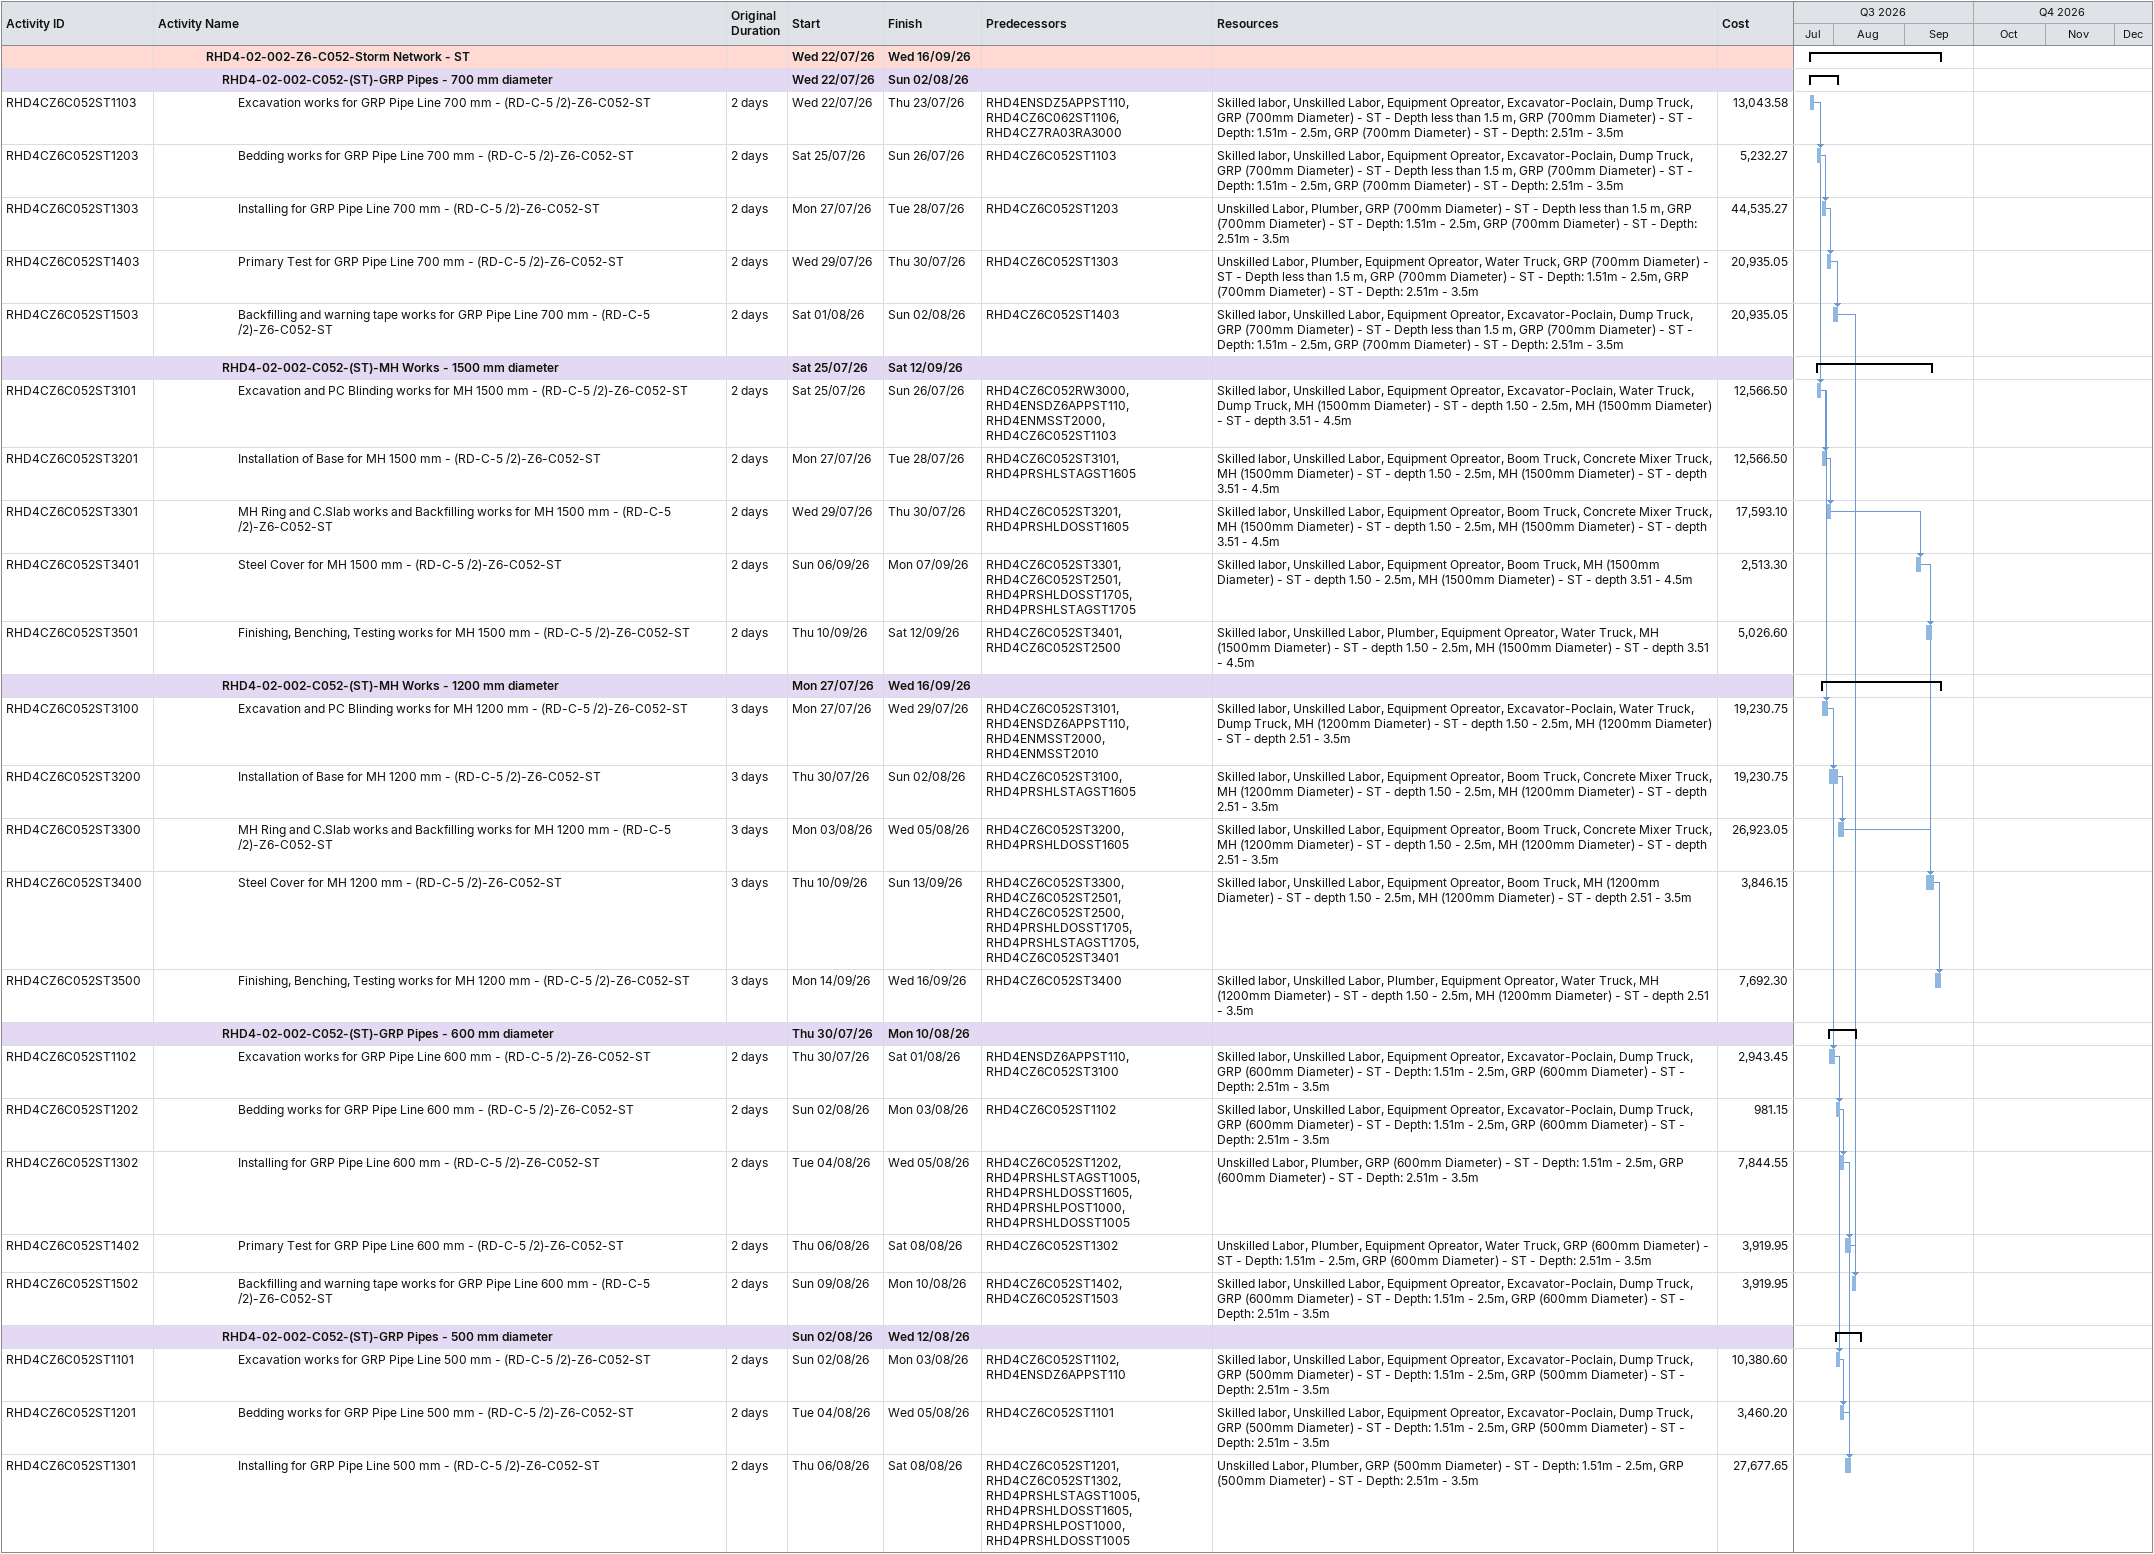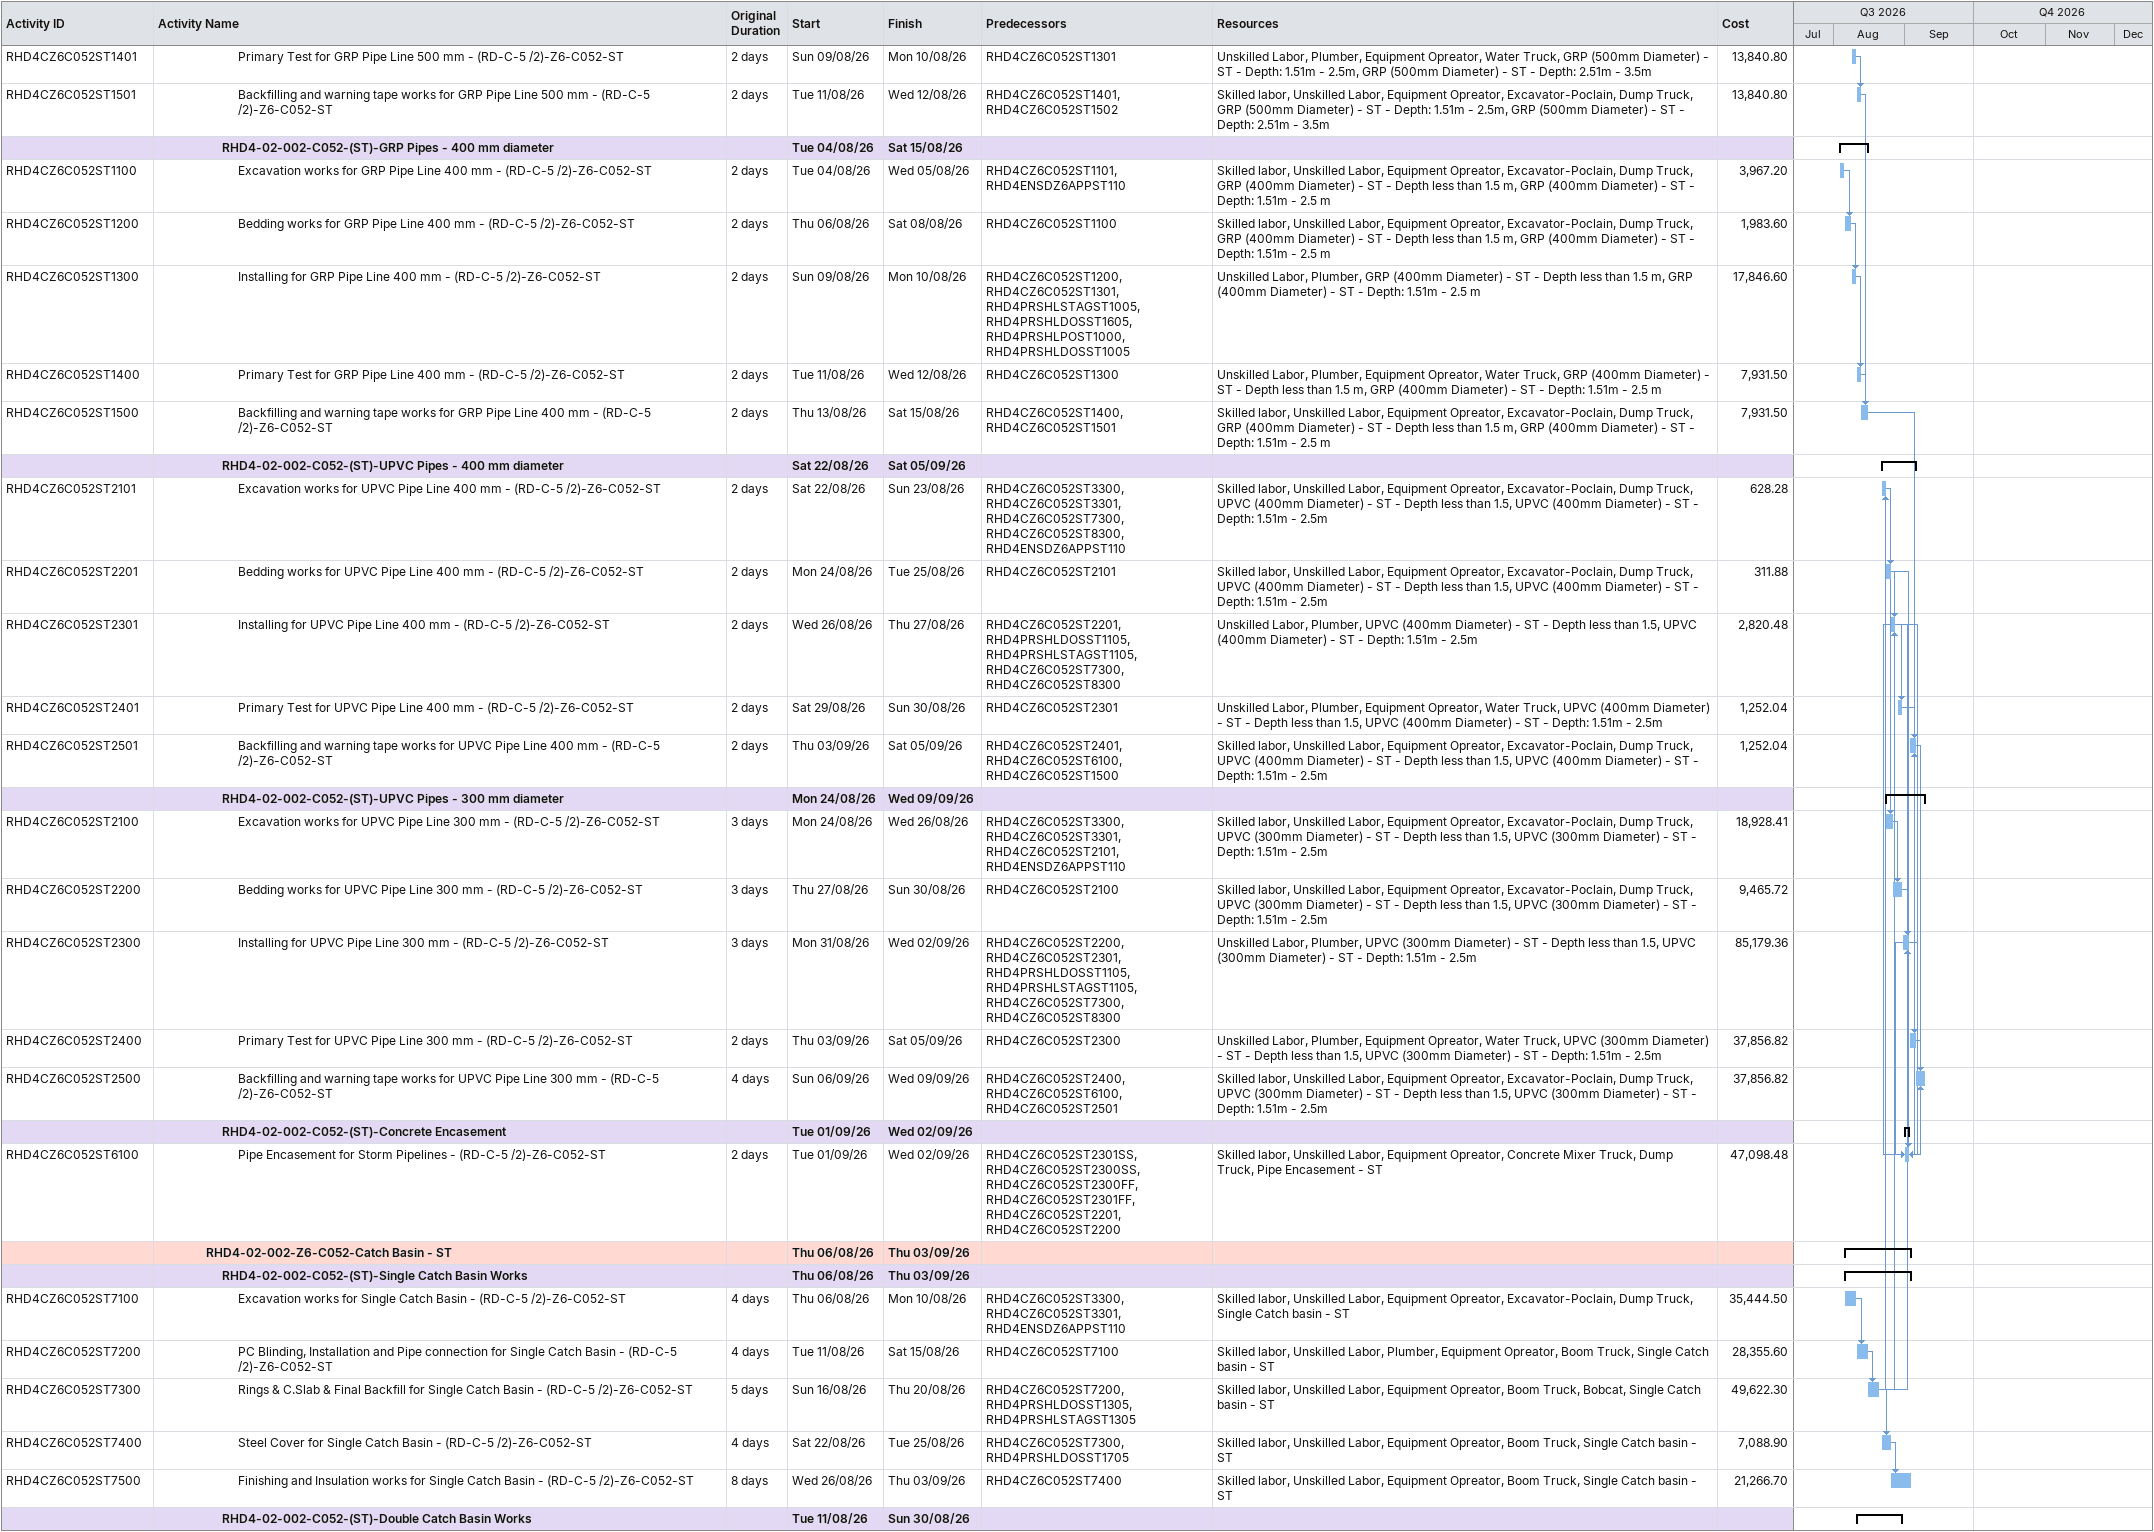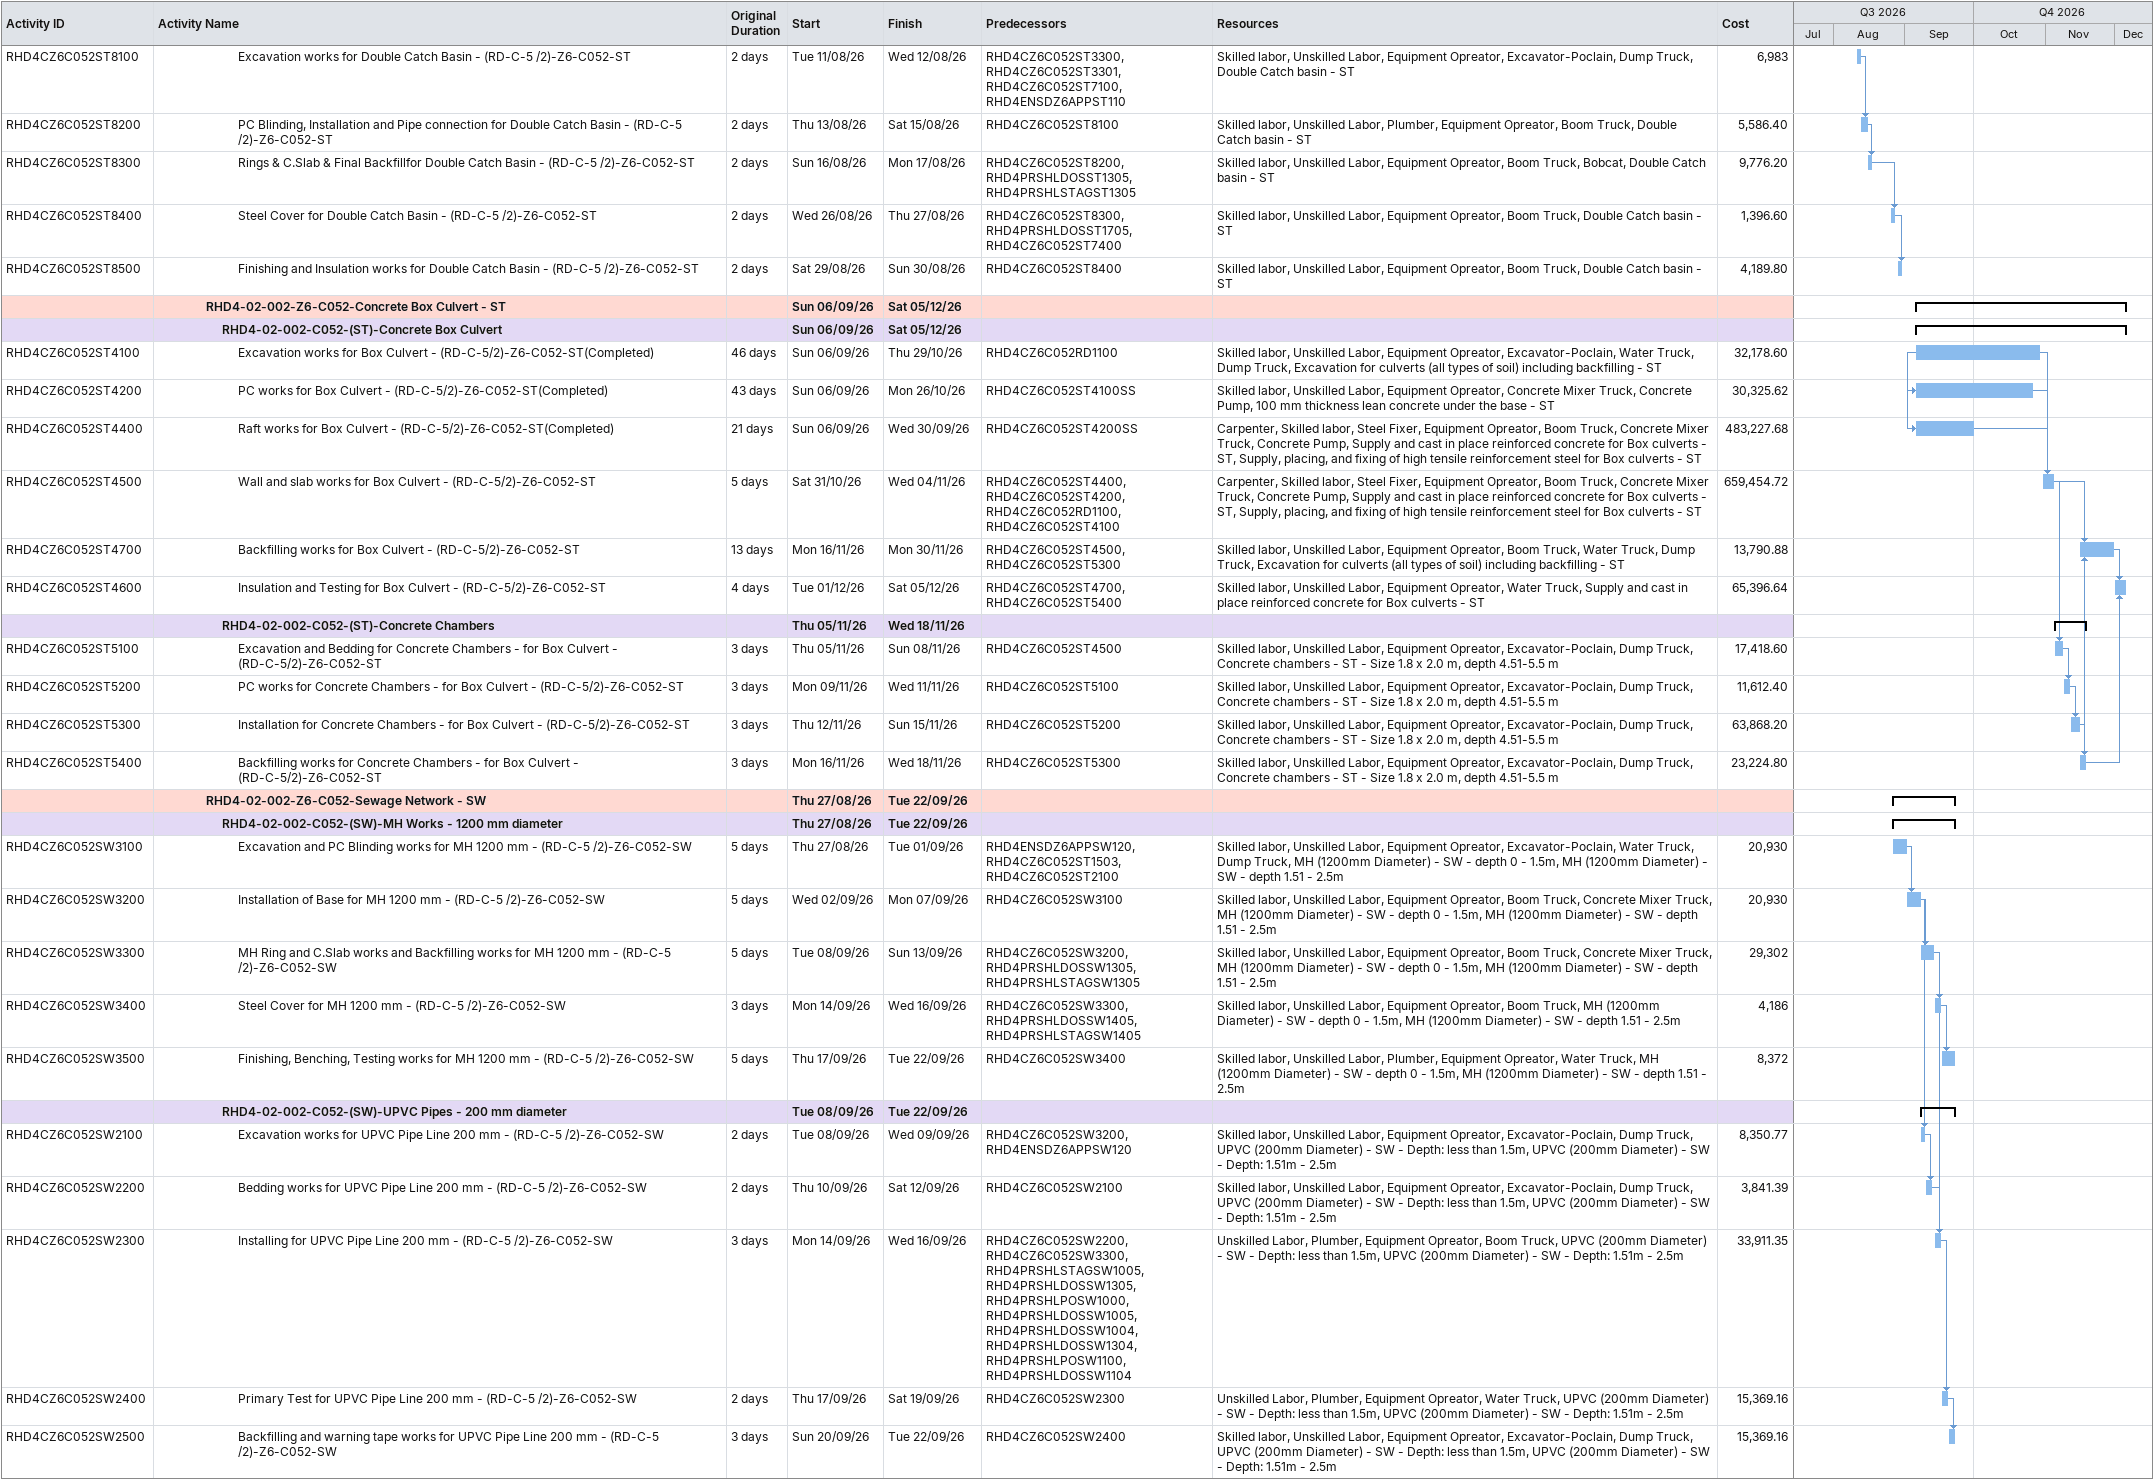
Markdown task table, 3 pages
| ID | Level | Task | Original duration | Start | Finish | Predecessors | Resources | Cost |
|---|---|---|---|---|---|---|---|---|
|  | 4 | **RHD4-02-002-Z6-C052-Storm Network - ST** |  | 2026-07-22 | 2026-09-16 |  |  |  |
|  | 5 | **RHD4-02-002-C052-(ST)-GRP Pipes - 700 mm diameter** |  | 2026-07-22 | 2026-08-02 |  |  |  |
| RHD4CZ6C052ST1103 | 6 | Excavation works for GRP Pipe Line 700 mm - (RD-C-5 /2)-Z6-C052-ST | 2d | 2026-07-22 | 2026-07-23 | RHD4ENSDZ5APPST110, RHD4CZ6C062ST1106, RHD4CZ7RA03RA3000 | Skilled labor, Unskilled Labor, Equipment Opreator, Excavator-Poclain, Dump Truck, GRP (700mm Diameter) - ST - Depth less than 1.5 m, GRP (700mm Diameter) - ST - Depth: 1.51m - 2.5m, GRP (700mm Diameter) - ST - Depth: 2.51m - 3.5m | 13043.58 |
| RHD4CZ6C052ST1203 | 6 | Bedding works for GRP Pipe Line 700 mm - (RD-C-5 /2)-Z6-C052-ST | 2d | 2026-07-25 | 2026-07-26 | RHD4CZ6C052ST1103 | Skilled labor, Unskilled Labor, Equipment Opreator, Excavator-Poclain, Dump Truck, GRP (700mm Diameter) - ST - Depth less than 1.5 m, GRP (700mm Diameter) - ST - Depth: 1.51m - 2.5m, GRP (700mm Diameter) - ST - Depth: 2.51m - 3.5m | 5232.27 |
| RHD4CZ6C052ST1303 | 6 | Installing for GRP Pipe Line 700 mm - (RD-C-5 /2)-Z6-C052-ST | 2d | 2026-07-27 | 2026-07-28 | RHD4CZ6C052ST1203 | Unskilled Labor, Plumber, GRP (700mm Diameter) - ST - Depth less than 1.5 m, GRP (700mm Diameter) - ST - Depth: 1.51m - 2.5m, GRP (700mm Diameter) - ST - Depth: 2.51m - 3.5m | 44535.27 |
| RHD4CZ6C052ST1403 | 6 | Primary Test for GRP Pipe Line 700 mm - (RD-C-5 /2)-Z6-C052-ST | 2d | 2026-07-29 | 2026-07-30 | RHD4CZ6C052ST1303 | Unskilled Labor, Plumber, Equipment Opreator, Water Truck, GRP (700mm Diameter) - ST - Depth less than 1.5 m, GRP (700mm Diameter) - ST - Depth: 1.51m - 2.5m, GRP (700mm Diameter) - ST - Depth: 2.51m - 3.5m | 20935.05 |
| RHD4CZ6C052ST1503 | 6 | Backfilling and warning tape works for GRP Pipe Line 700 mm - (RD-C-5 /2)-Z6-C052-ST | 2d | 2026-08-01 | 2026-08-02 | RHD4CZ6C052ST1403 | Skilled labor, Unskilled Labor, Equipment Opreator, Excavator-Poclain, Dump Truck, GRP (700mm Diameter) - ST - Depth less than 1.5 m, GRP (700mm Diameter) - ST - Depth: 1.51m - 2.5m, GRP (700mm Diameter) - ST - Depth: 2.51m - 3.5m | 20935.05 |
|  | 5 | **RHD4-02-002-C052-(ST)-MH Works - 1500 mm diameter** |  | 2026-07-25 | 2026-09-12 |  |  |  |
| RHD4CZ6C052ST3101 | 6 | Excavation and PC Blinding works for MH 1500 mm - (RD-C-5 /2)-Z6-C052-ST | 2d | 2026-07-25 | 2026-07-26 | RHD4CZ6C052RW3000, RHD4ENSDZ6APPST110, RHD4ENMSST2000, RHD4CZ6C052ST1103 | Skilled labor, Unskilled Labor, Equipment Opreator, Excavator-Poclain, Water Truck, Dump Truck, MH (1500mm Diameter) - ST - depth 1.50 - 2.5m, MH (1500mm Diameter) - ST - depth 3.51 - 4.5m | 12566.50 |
| RHD4CZ6C052ST3201 | 6 | Installation of Base for MH 1500 mm - (RD-C-5 /2)-Z6-C052-ST | 2d | 2026-07-27 | 2026-07-28 | RHD4CZ6C052ST3101, RHD4PRSHLSTAGST1605 | Skilled labor, Unskilled Labor, Equipment Opreator, Boom Truck, Concrete Mixer Truck, MH (1500mm Diameter) - ST - depth 1.50 - 2.5m, MH (1500mm Diameter) - ST - depth 3.51 - 4.5m | 12566.50 |
| RHD4CZ6C052ST3301 | 6 | MH Ring and C.Slab works and Backfilling works for MH 1500 mm - (RD-C-5 /2)-Z6-C052-ST | 2d | 2026-07-29 | 2026-07-30 | RHD4CZ6C052ST3201, RHD4PRSHLDOSST1605 | Skilled labor, Unskilled Labor, Equipment Opreator, Boom Truck, Concrete Mixer Truck, MH (1500mm Diameter) - ST - depth 1.50 - 2.5m, MH (1500mm Diameter) - ST - depth 3.51 - 4.5m | 17593.10 |
| RHD4CZ6C052ST3401 | 6 | Steel Cover for MH 1500 mm - (RD-C-5 /2)-Z6-C052-ST | 2d | 2026-09-06 | 2026-09-07 | RHD4CZ6C052ST3301, RHD4CZ6C052ST2501, RHD4PRSHLDOSST1705, RHD4PRSHLSTAGST1705 | Skilled labor, Unskilled Labor, Equipment Opreator, Boom Truck, MH (1500mm Diameter) - ST - depth 1.50 - 2.5m, MH (1500mm Diameter) - ST - depth 3.51 - 4.5m | 2513.30 |
| RHD4CZ6C052ST3501 | 6 | Finishing, Benching, Testing works for MH 1500 mm - (RD-C-5 /2)-Z6-C052-ST | 2d | 2026-09-10 | 2026-09-12 | RHD4CZ6C052ST3401, RHD4CZ6C052ST2500 | Skilled labor, Unskilled Labor, Plumber, Equipment Opreator, Water Truck, MH (1500mm Diameter) - ST - depth 1.50 - 2.5m, MH (1500mm Diameter) - ST - depth 3.51 - 4.5m | 5026.60 |
|  | 5 | **RHD4-02-002-C052-(ST)-MH Works - 1200 mm diameter** |  | 2026-07-27 | 2026-09-16 |  |  |  |
| RHD4CZ6C052ST3100 | 6 | Excavation and PC Blinding works for MH 1200 mm - (RD-C-5 /2)-Z6-C052-ST | 3d | 2026-07-27 | 2026-07-29 | RHD4CZ6C052ST3101, RHD4ENSDZ6APPST110, RHD4ENMSST2000, RHD4ENMSST2010 | Skilled labor, Unskilled Labor, Equipment Opreator, Excavator-Poclain, Water Truck, Dump Truck, MH (1200mm Diameter) - ST - depth 1.50 - 2.5m, MH (1200mm Diameter) - ST - depth 2.51 - 3.5m | 19230.75 |
| RHD4CZ6C052ST3200 | 6 | Installation of Base for MH 1200 mm - (RD-C-5 /2)-Z6-C052-ST | 3d | 2026-07-30 | 2026-08-02 | RHD4CZ6C052ST3100, RHD4PRSHLSTAGST1605 | Skilled labor, Unskilled Labor, Equipment Opreator, Boom Truck, Concrete Mixer Truck, MH (1200mm Diameter) - ST - depth 1.50 - 2.5m, MH (1200mm Diameter) - ST - depth 2.51 - 3.5m | 19230.75 |
| RHD4CZ6C052ST3300 | 6 | MH Ring and C.Slab works and Backfilling works for MH 1200 mm - (RD-C-5 /2)-Z6-C052-ST | 3d | 2026-08-03 | 2026-08-05 | RHD4CZ6C052ST3200, RHD4PRSHLDOSST1605 | Skilled labor, Unskilled Labor, Equipment Opreator, Boom Truck, Concrete Mixer Truck, MH (1200mm Diameter) - ST - depth 1.50 - 2.5m, MH (1200mm Diameter) - ST - depth 2.51 - 3.5m | 26923.05 |
| RHD4CZ6C052ST3400 | 6 | Steel Cover for MH 1200 mm - (RD-C-5 /2)-Z6-C052-ST | 3d | 2026-09-10 | 2026-09-13 | RHD4CZ6C052ST3300, RHD4CZ6C052ST2501, RHD4CZ6C052ST2500, RHD4PRSHLDOSST1705, RHD4PRSHLSTAGST1705, RHD4CZ6C052ST3401 | Skilled labor, Unskilled Labor, Equipment Opreator, Boom Truck, MH (1200mm Diameter) - ST - depth 1.50 - 2.5m, MH (1200mm Diameter) - ST - depth 2.51 - 3.5m | 3846.15 |
| RHD4CZ6C052ST3500 | 6 | Finishing, Benching, Testing works for MH 1200 mm - (RD-C-5 /2)-Z6-C052-ST | 3d | 2026-09-14 | 2026-09-16 | RHD4CZ6C052ST3400 | Skilled labor, Unskilled Labor, Plumber, Equipment Opreator, Water Truck, MH (1200mm Diameter) - ST - depth 1.50 - 2.5m, MH (1200mm Diameter) - ST - depth 2.51 - 3.5m | 7692.30 |
|  | 5 | **RHD4-02-002-C052-(ST)-GRP Pipes - 600 mm diameter** |  | 2026-07-30 | 2026-08-10 |  |  |  |
| RHD4CZ6C052ST1102 | 6 | Excavation works for GRP Pipe Line 600 mm - (RD-C-5 /2)-Z6-C052-ST | 2d | 2026-07-30 | 2026-08-01 | RHD4ENSDZ6APPST110, RHD4CZ6C052ST3100 | Skilled labor, Unskilled Labor, Equipment Opreator, Excavator-Poclain, Dump Truck, GRP (600mm Diameter) - ST - Depth: 1.51m - 2.5m, GRP (600mm Diameter) - ST - Depth: 2.51m - 3.5m | 2943.45 |
| RHD4CZ6C052ST1202 | 6 | Bedding works for GRP Pipe Line 600 mm - (RD-C-5 /2)-Z6-C052-ST | 2d | 2026-08-02 | 2026-08-03 | RHD4CZ6C052ST1102 | Skilled labor, Unskilled Labor, Equipment Opreator, Excavator-Poclain, Dump Truck, GRP (600mm Diameter) - ST - Depth: 1.51m - 2.5m, GRP (600mm Diameter) - ST - Depth: 2.51m - 3.5m | 981.15 |
| RHD4CZ6C052ST1302 | 6 | Installing for GRP Pipe Line 600 mm - (RD-C-5 /2)-Z6-C052-ST | 2d | 2026-08-04 | 2026-08-05 | RHD4CZ6C052ST1202, RHD4PRSHLSTAGST1005, RHD4PRSHLDOSST1605, RHD4PRSHLPOST1000, RHD4PRSHLDOSST1005 | Unskilled Labor, Plumber, GRP (600mm Diameter) - ST - Depth: 1.51m - 2.5m, GRP (600mm Diameter) - ST - Depth: 2.51m - 3.5m | 7844.55 |
| RHD4CZ6C052ST1402 | 6 | Primary Test for GRP Pipe Line 600 mm - (RD-C-5 /2)-Z6-C052-ST | 2d | 2026-08-06 | 2026-08-08 | RHD4CZ6C052ST1302 | Unskilled Labor, Plumber, Equipment Opreator, Water Truck, GRP (600mm Diameter) - ST - Depth: 1.51m - 2.5m, GRP (600mm Diameter) - ST - Depth: 2.51m - 3.5m | 3919.95 |
| RHD4CZ6C052ST1502 | 6 | Backfilling and warning tape works for GRP Pipe Line 600 mm - (RD-C-5 /2)-Z6-C052-ST | 2d | 2026-08-09 | 2026-08-10 | RHD4CZ6C052ST1402, RHD4CZ6C052ST1503 | Skilled labor, Unskilled Labor, Equipment Opreator, Excavator-Poclain, Dump Truck, GRP (600mm Diameter) - ST - Depth: 1.51m - 2.5m, GRP (600mm Diameter) - ST - Depth: 2.51m - 3.5m | 3919.95 |
|  | 5 | **RHD4-02-002-C052-(ST)-GRP Pipes - 500 mm diameter** |  | 2026-08-02 | 2026-08-12 |  |  |  |
| RHD4CZ6C052ST1101 | 6 | Excavation works for GRP Pipe Line 500 mm - (RD-C-5 /2)-Z6-C052-ST | 2d | 2026-08-02 | 2026-08-03 | RHD4CZ6C052ST1102, RHD4ENSDZ6APPST110 | Skilled labor, Unskilled Labor, Equipment Opreator, Excavator-Poclain, Dump Truck, GRP (500mm Diameter) - ST - Depth: 1.51m - 2.5m, GRP (500mm Diameter) - ST - Depth: 2.51m - 3.5m | 10380.60 |
| RHD4CZ6C052ST1201 | 6 | Bedding works for GRP Pipe Line 500 mm - (RD-C-5 /2)-Z6-C052-ST | 2d | 2026-08-04 | 2026-08-05 | RHD4CZ6C052ST1101 | Skilled labor, Unskilled Labor, Equipment Opreator, Excavator-Poclain, Dump Truck, GRP (500mm Diameter) - ST - Depth: 1.51m - 2.5m, GRP (500mm Diameter) - ST - Depth: 2.51m - 3.5m | 3460.20 |
| RHD4CZ6C052ST1301 | 6 | Installing for GRP Pipe Line 500 mm - (RD-C-5 /2)-Z6-C052-ST | 2d | 2026-08-06 | 2026-08-08 | RHD4CZ6C052ST1201, RHD4CZ6C052ST1302, RHD4PRSHLSTAGST1005, RHD4PRSHLDOSST1605, RHD4PRSHLPOST1000, RHD4PRSHLDOSST1005 | Unskilled Labor, Plumber, GRP (500mm Diameter) - ST - Depth: 1.51m - 2.5m, GRP (500mm Diameter) - ST - Depth: 2.51m - 3.5m | 27677.65 |
| RHD4CZ6C052ST1401 | 6 | Primary Test for GRP Pipe Line 500 mm - (RD-C-5 /2)-Z6-C052-ST | 2d | 2026-08-09 | 2026-08-10 | RHD4CZ6C052ST1301 | Unskilled Labor, Plumber, Equipment Opreator, Water Truck, GRP (500mm Diameter) - ST - Depth: 1.51m - 2.5m, GRP (500mm Diameter) - ST - Depth: 2.51m - 3.5m | 13840.80 |
| RHD4CZ6C052ST1501 | 6 | Backfilling and warning tape works for GRP Pipe Line 500 mm - (RD-C-5 /2)-Z6-C052-ST | 2d | 2026-08-11 | 2026-08-12 | RHD4CZ6C052ST1401, RHD4CZ6C052ST1502 | Skilled labor, Unskilled Labor, Equipment Opreator, Excavator-Poclain, Dump Truck, GRP (500mm Diameter) - ST - Depth: 1.51m - 2.5m, GRP (500mm Diameter) - ST - Depth: 2.51m - 3.5m | 13840.80 |
|  | 5 | **RHD4-02-002-C052-(ST)-GRP Pipes - 400 mm diameter** |  | 2026-08-04 | 2026-08-15 |  |  |  |
| RHD4CZ6C052ST1100 | 6 | Excavation works for GRP Pipe Line 400 mm - (RD-C-5 /2)-Z6-C052-ST | 2d | 2026-08-04 | 2026-08-05 | RHD4CZ6C052ST1101, RHD4ENSDZ6APPST110 | Skilled labor, Unskilled Labor, Equipment Opreator, Excavator-Poclain, Dump Truck, GRP (400mm Diameter) - ST - Depth less than 1.5 m, GRP (400mm Diameter) - ST - Depth: 1.51m - 2.5 m | 3967.20 |
| RHD4CZ6C052ST1200 | 6 | Bedding works for GRP Pipe Line 400 mm - (RD-C-5 /2)-Z6-C052-ST | 2d | 2026-08-06 | 2026-08-08 | RHD4CZ6C052ST1100 | Skilled labor, Unskilled Labor, Equipment Opreator, Excavator-Poclain, Dump Truck, GRP (400mm Diameter) - ST - Depth less than 1.5 m, GRP (400mm Diameter) - ST - Depth: 1.51m - 2.5 m | 1983.60 |
| RHD4CZ6C052ST1300 | 6 | Installing for GRP Pipe Line 400 mm - (RD-C-5 /2)-Z6-C052-ST | 2d | 2026-08-09 | 2026-08-10 | RHD4CZ6C052ST1200, RHD4CZ6C052ST1301, RHD4PRSHLSTAGST1005, RHD4PRSHLDOSST1605, RHD4PRSHLPOST1000, RHD4PRSHLDOSST1005 | Unskilled Labor, Plumber, GRP (400mm Diameter) - ST - Depth less than 1.5 m, GRP (400mm Diameter) - ST - Depth: 1.51m - 2.5 m | 17846.60 |
| RHD4CZ6C052ST1400 | 6 | Primary Test for GRP Pipe Line 400 mm - (RD-C-5 /2)-Z6-C052-ST | 2d | 2026-08-11 | 2026-08-12 | RHD4CZ6C052ST1300 | Unskilled Labor, Plumber, Equipment Opreator, Water Truck, GRP (400mm Diameter) - ST - Depth less than 1.5 m, GRP (400mm Diameter) - ST - Depth: 1.51m - 2.5 m | 7931.50 |
| RHD4CZ6C052ST1500 | 6 | Backfilling and warning tape works for GRP Pipe Line 400 mm - (RD-C-5 /2)-Z6-C052-ST | 2d | 2026-08-13 | 2026-08-15 | RHD4CZ6C052ST1400, RHD4CZ6C052ST1501 | Skilled labor, Unskilled Labor, Equipment Opreator, Excavator-Poclain, Dump Truck, GRP (400mm Diameter) - ST - Depth less than 1.5 m, GRP (400mm Diameter) - ST - Depth: 1.51m - 2.5 m | 7931.50 |
|  | 5 | **RHD4-02-002-C052-(ST)-UPVC Pipes - 400 mm diameter** |  | 2026-08-22 | 2026-09-05 |  |  |  |
| RHD4CZ6C052ST2101 | 6 | Excavation works for UPVC Pipe Line 400 mm - (RD-C-5 /2)-Z6-C052-ST | 2d | 2026-08-22 | 2026-08-23 | RHD4CZ6C052ST3300, RHD4CZ6C052ST3301, RHD4CZ6C052ST7300, RHD4CZ6C052ST8300, RHD4ENSDZ6APPST110 | Skilled labor, Unskilled Labor, Equipment Opreator, Excavator-Poclain, Dump Truck, UPVC (400mm Diameter) - ST - Depth less than 1.5, UPVC (400mm Diameter) - ST - Depth: 1.51m - 2.5m | 628.28 |
| RHD4CZ6C052ST2201 | 6 | Bedding works for UPVC Pipe Line 400 mm - (RD-C-5 /2)-Z6-C052-ST | 2d | 2026-08-24 | 2026-08-25 | RHD4CZ6C052ST2101 | Skilled labor, Unskilled Labor, Equipment Opreator, Excavator-Poclain, Dump Truck, UPVC (400mm Diameter) - ST - Depth less than 1.5, UPVC (400mm Diameter) - ST - Depth: 1.51m - 2.5m | 311.88 |
| RHD4CZ6C052ST2301 | 6 | Installing for UPVC Pipe Line 400 mm - (RD-C-5 /2)-Z6-C052-ST | 2d | 2026-08-26 | 2026-08-27 | RHD4CZ6C052ST2201, RHD4PRSHLDOSST1105, RHD4PRSHLSTAGST1105, RHD4CZ6C052ST7300, RHD4CZ6C052ST8300 | Unskilled Labor, Plumber, UPVC (400mm Diameter) - ST - Depth less than 1.5, UPVC (400mm Diameter) - ST - Depth: 1.51m - 2.5m | 2820.48 |
| RHD4CZ6C052ST2401 | 6 | Primary Test for UPVC Pipe Line 400 mm - (RD-C-5 /2)-Z6-C052-ST | 2d | 2026-08-29 | 2026-08-30 | RHD4CZ6C052ST2301 | Unskilled Labor, Plumber, Equipment Opreator, Water Truck, UPVC (400mm Diameter) - ST - Depth less than 1.5, UPVC (400mm Diameter) - ST - Depth: 1.51m - 2.5m | 1252.04 |
| RHD4CZ6C052ST2501 | 6 | Backfilling and warning tape works for UPVC Pipe Line 400 mm - (RD-C-5 /2)-Z6-C052-ST | 2d | 2026-09-03 | 2026-09-05 | RHD4CZ6C052ST2401, RHD4CZ6C052ST6100, RHD4CZ6C052ST1500 | Skilled labor, Unskilled Labor, Equipment Opreator, Excavator-Poclain, Dump Truck, UPVC (400mm Diameter) - ST - Depth less than 1.5, UPVC (400mm Diameter) - ST - Depth: 1.51m - 2.5m | 1252.04 |
|  | 5 | **RHD4-02-002-C052-(ST)-UPVC Pipes - 300 mm diameter** |  | 2026-08-24 | 2026-09-09 |  |  |  |
| RHD4CZ6C052ST2100 | 6 | Excavation works for UPVC Pipe Line 300 mm - (RD-C-5 /2)-Z6-C052-ST | 3d | 2026-08-24 | 2026-08-26 | RHD4CZ6C052ST3300, RHD4CZ6C052ST3301, RHD4CZ6C052ST2101, RHD4ENSDZ6APPST110 | Skilled labor, Unskilled Labor, Equipment Opreator, Excavator-Poclain, Dump Truck, UPVC (300mm Diameter) - ST - Depth less than 1.5, UPVC (300mm Diameter) - ST - Depth: 1.51m - 2.5m | 18928.41 |
| RHD4CZ6C052ST2200 | 6 | Bedding works for UPVC Pipe Line 300 mm - (RD-C-5 /2)-Z6-C052-ST | 3d | 2026-08-27 | 2026-08-30 | RHD4CZ6C052ST2100 | Skilled labor, Unskilled Labor, Equipment Opreator, Excavator-Poclain, Dump Truck, UPVC (300mm Diameter) - ST - Depth less than 1.5, UPVC (300mm Diameter) - ST - Depth: 1.51m - 2.5m | 9465.72 |
| RHD4CZ6C052ST2300 | 6 | Installing for UPVC Pipe Line 300 mm - (RD-C-5 /2)-Z6-C052-ST | 3d | 2026-08-31 | 2026-09-02 | RHD4CZ6C052ST2200, RHD4CZ6C052ST2301, RHD4PRSHLDOSST1105, RHD4PRSHLSTAGST1105, RHD4CZ6C052ST7300, RHD4CZ6C052ST8300 | Unskilled Labor, Plumber, UPVC (300mm Diameter) - ST - Depth less than 1.5, UPVC (300mm Diameter) - ST - Depth: 1.51m - 2.5m | 85179.36 |
| RHD4CZ6C052ST2400 | 6 | Primary Test for UPVC Pipe Line 300 mm - (RD-C-5 /2)-Z6-C052-ST | 2d | 2026-09-03 | 2026-09-05 | RHD4CZ6C052ST2300 | Unskilled Labor, Plumber, Equipment Opreator, Water Truck, UPVC (300mm Diameter) - ST - Depth less than 1.5, UPVC (300mm Diameter) - ST - Depth: 1.51m - 2.5m | 37856.82 |
| RHD4CZ6C052ST2500 | 6 | Backfilling and warning tape works for UPVC Pipe Line 300 mm - (RD-C-5 /2)-Z6-C052-ST | 4d | 2026-09-06 | 2026-09-09 | RHD4CZ6C052ST2400, RHD4CZ6C052ST6100, RHD4CZ6C052ST2501 | Skilled labor, Unskilled Labor, Equipment Opreator, Excavator-Poclain, Dump Truck, UPVC (300mm Diameter) - ST - Depth less than 1.5, UPVC (300mm Diameter) - ST - Depth: 1.51m - 2.5m | 37856.82 |
|  | 5 | **RHD4-02-002-C052-(ST)-Concrete Encasement** |  | 2026-09-01 | 2026-09-02 |  |  |  |
| RHD4CZ6C052ST6100 | 6 | Pipe Encasement for Storm Pipelines - (RD-C-5 /2)-Z6-C052-ST | 2d | 2026-09-01 | 2026-09-02 | RHD4CZ6C052ST2301SS, RHD4CZ6C052ST2300SS, RHD4CZ6C052ST2300FF, RHD4CZ6C052ST2301FF, RHD4CZ6C052ST2201, RHD4CZ6C052ST2200 | Skilled labor, Unskilled Labor, Equipment Opreator, Concrete Mixer Truck, Dump Truck, Pipe Encasement - ST | 47098.48 |
|  | 4 | **RHD4-02-002-Z6-C052-Catch Basin - ST** |  | 2026-08-06 | 2026-09-03 |  |  |  |
|  | 5 | **RHD4-02-002-C052-(ST)-Single Catch Basin Works** |  | 2026-08-06 | 2026-09-03 |  |  |  |
| RHD4CZ6C052ST7100 | 6 | Excavation works for Single Catch Basin - (RD-C-5 /2)-Z6-C052-ST | 4d | 2026-08-06 | 2026-08-10 | RHD4CZ6C052ST3300, RHD4CZ6C052ST3301, RHD4ENSDZ6APPST110 | Skilled labor, Unskilled Labor, Equipment Opreator, Excavator-Poclain, Dump Truck, Single Catch basin - ST | 35444.50 |
| RHD4CZ6C052ST7200 | 6 | PC Blinding, Installation and Pipe connection for Single Catch Basin - (RD-C-5 /2)-Z6-C052-ST | 4d | 2026-08-11 | 2026-08-15 | RHD4CZ6C052ST7100 | Skilled labor, Unskilled Labor, Plumber, Equipment Opreator, Boom Truck, Single Catch basin - ST | 28355.60 |
| RHD4CZ6C052ST7300 | 6 | Rings & C.Slab & Final Backfill for Single Catch Basin - (RD-C-5 /2)-Z6-C052-ST | 5d | 2026-08-16 | 2026-08-20 | RHD4CZ6C052ST7200, RHD4PRSHLDOSST1305, RHD4PRSHLSTAGST1305 | Skilled labor, Unskilled Labor, Equipment Opreator, Boom Truck, Bobcat, Single Catch basin - ST | 49622.30 |
| RHD4CZ6C052ST7400 | 6 | Steel Cover for Single Catch Basin - (RD-C-5 /2)-Z6-C052-ST | 4d | 2026-08-22 | 2026-08-25 | RHD4CZ6C052ST7300, RHD4PRSHLDOSST1705 | Skilled labor, Unskilled Labor, Equipment Opreator, Boom Truck, Single Catch basin - ST | 7088.90 |
| RHD4CZ6C052ST7500 | 6 | Finishing and Insulation works for Single Catch Basin - (RD-C-5 /2)-Z6-C052-ST | 8d | 2026-08-26 | 2026-09-03 | RHD4CZ6C052ST7400 | Skilled labor, Unskilled Labor, Equipment Opreator, Boom Truck, Single Catch basin - ST | 21266.70 |
|  | 5 | **RHD4-02-002-C052-(ST)-Double Catch Basin Works** |  | 2026-08-11 | 2026-08-30 |  |  |  |
| RHD4CZ6C052ST8100 | 6 | Excavation works for Double Catch Basin - (RD-C-5 /2)-Z6-C052-ST | 2d | 2026-08-11 | 2026-08-12 | RHD4CZ6C052ST3300, RHD4CZ6C052ST3301, RHD4CZ6C052ST7100, RHD4ENSDZ6APPST110 | Skilled labor, Unskilled Labor, Equipment Opreator, Excavator-Poclain, Dump Truck, Double Catch basin - ST | 6983 |
| RHD4CZ6C052ST8200 | 6 | PC Blinding, Installation and Pipe connection for Double Catch Basin - (RD-C-5 /2)-Z6-C052-ST | 2d | 2026-08-13 | 2026-08-15 | RHD4CZ6C052ST8100 | Skilled labor, Unskilled Labor, Plumber, Equipment Opreator, Boom Truck, Double Catch basin - ST | 5586.40 |
| RHD4CZ6C052ST8300 | 6 | Rings & C.Slab & Final Backfillfor Double Catch Basin - (RD-C-5 /2)-Z6-C052-ST | 2d | 2026-08-16 | 2026-08-17 | RHD4CZ6C052ST8200, RHD4PRSHLDOSST1305, RHD4PRSHLSTAGST1305 | Skilled labor, Unskilled Labor, Equipment Opreator, Boom Truck, Bobcat, Double Catch basin - ST | 9776.20 |
| RHD4CZ6C052ST8400 | 6 | Steel Cover for Double Catch Basin - (RD-C-5 /2)-Z6-C052-ST | 2d | 2026-08-26 | 2026-08-27 | RHD4CZ6C052ST8300, RHD4PRSHLDOSST1705, RHD4CZ6C052ST7400 | Skilled labor, Unskilled Labor, Equipment Opreator, Boom Truck, Double Catch basin - ST | 1396.60 |
| RHD4CZ6C052ST8500 | 6 | Finishing and Insulation works for Double Catch Basin - (RD-C-5 /2)-Z6-C052-ST | 2d | 2026-08-29 | 2026-08-30 | RHD4CZ6C052ST8400 | Skilled labor, Unskilled Labor, Equipment Opreator, Boom Truck, Double Catch basin - ST | 4189.80 |
|  | 4 | **RHD4-02-002-Z6-C052-Concrete Box Culvert - ST** |  | 2026-09-06 | 2026-12-05 |  |  |  |
|  | 5 | **RHD4-02-002-C052-(ST)-Concrete Box Culvert** |  | 2026-09-06 | 2026-12-05 |  |  |  |
| RHD4CZ6C052ST4100 | 6 | Excavation works for Box Culvert - (RD-C-5/2)-Z6-C052-ST(Completed) | 46d | 2026-09-06 | 2026-10-29 | RHD4CZ6C052RD1100 | Skilled labor, Unskilled Labor, Equipment Opreator, Excavator-Poclain, Water Truck, Dump Truck, Excavation for culverts (all types of soil) including backfilling - ST | 32178.60 |
| RHD4CZ6C052ST4200 | 6 | PC works for Box Culvert - (RD-C-5/2)-Z6-C052-ST(Completed) | 43d | 2026-09-06 | 2026-10-26 | RHD4CZ6C052ST4100SS | Skilled labor, Unskilled Labor, Equipment Opreator, Concrete Mixer Truck, Concrete Pump, 100 mm thickness lean concrete under the base - ST | 30325.62 |
| RHD4CZ6C052ST4400 | 6 | Raft works for Box Culvert - (RD-C-5/2)-Z6-C052-ST(Completed) | 21d | 2026-09-06 | 2026-09-30 | RHD4CZ6C052ST4200SS | Carpenter, Skilled labor, Steel Fixer, Equipment Opreator, Boom Truck, Concrete Mixer Truck, Concrete Pump, Supply and cast in place reinforced concrete for Box culverts - ST, Supply, placing, and fixing of high tensile reinforcement steel for Box culverts - ST | 483227.68 |
| RHD4CZ6C052ST4500 | 6 | Wall and slab works for Box Culvert - (RD-C-5/2)-Z6-C052-ST | 5d | 2026-10-31 | 2026-11-04 | RHD4CZ6C052ST4400, RHD4CZ6C052ST4200, RHD4CZ6C052RD1100, RHD4CZ6C052ST4100 | Carpenter, Skilled labor, Steel Fixer, Equipment Opreator, Boom Truck, Concrete Mixer Truck, Concrete Pump, Supply and cast in place reinforced concrete for Box culverts - ST, Supply, placing, and fixing of high tensile reinforcement steel for Box culverts - ST | 659454.72 |
| RHD4CZ6C052ST4700 | 6 | Backfilling works for Box Culvert - (RD-C-5/2)-Z6-C052-ST | 13d | 2026-11-16 | 2026-11-30 | RHD4CZ6C052ST4500, RHD4CZ6C052ST5300 | Skilled labor, Unskilled Labor, Equipment Opreator, Boom Truck, Water Truck, Dump Truck, Excavation for culverts (all types of soil) including backfilling - ST | 13790.88 |
| RHD4CZ6C052ST4600 | 6 | Insulation and Testing for Box Culvert - (RD-C-5/2)-Z6-C052-ST | 4d | 2026-12-01 | 2026-12-05 | RHD4CZ6C052ST4700, RHD4CZ6C052ST5400 | Skilled labor, Unskilled Labor, Equipment Opreator, Water Truck, Supply and cast in place reinforced concrete for Box culverts - ST | 65396.64 |
|  | 5 | **RHD4-02-002-C052-(ST)-Concrete Chambers** |  | 2026-11-05 | 2026-11-18 |  |  |  |
| RHD4CZ6C052ST5100 | 6 | Excavation and Bedding for Concrete Chambers - for Box Culvert - (RD-C-5/2)-Z6-C052-ST | 3d | 2026-11-05 | 2026-11-08 | RHD4CZ6C052ST4500 | Skilled labor, Unskilled Labor, Equipment Opreator, Excavator-Poclain, Dump Truck, Concrete chambers - ST - Size 1.8 x 2.0 m, depth 4.51-5.5 m | 17418.60 |
| RHD4CZ6C052ST5200 | 6 | PC works for Concrete Chambers - for Box Culvert - (RD-C-5/2)-Z6-C052-ST | 3d | 2026-11-09 | 2026-11-11 | RHD4CZ6C052ST5100 | Skilled labor, Unskilled Labor, Equipment Opreator, Excavator-Poclain, Dump Truck, Concrete chambers - ST - Size 1.8 x 2.0 m, depth 4.51-5.5 m | 11612.40 |
| RHD4CZ6C052ST5300 | 6 | Installation for Concrete Chambers - for Box Culvert - (RD-C-5/2)-Z6-C052-ST | 3d | 2026-11-12 | 2026-11-15 | RHD4CZ6C052ST5200 | Skilled labor, Unskilled Labor, Equipment Opreator, Excavator-Poclain, Dump Truck, Concrete chambers - ST - Size 1.8 x 2.0 m, depth 4.51-5.5 m | 63868.20 |
| RHD4CZ6C052ST5400 | 6 | Backfilling works for Concrete Chambers - for Box Culvert - (RD-C-5/2)-Z6-C052-ST | 3d | 2026-11-16 | 2026-11-18 | RHD4CZ6C052ST5300 | Skilled labor, Unskilled Labor, Equipment Opreator, Excavator-Poclain, Dump Truck, Concrete chambers - ST - Size 1.8 x 2.0 m, depth 4.51-5.5 m | 23224.80 |
|  | 4 | **RHD4-02-002-Z6-C052-Sewage Network - SW** |  | 2026-08-27 | 2026-09-22 |  |  |  |
|  | 5 | **RHD4-02-002-C052-(SW)-MH Works - 1200 mm diameter** |  | 2026-08-27 | 2026-09-22 |  |  |  |
| RHD4CZ6C052SW3100 | 6 | Excavation and PC Blinding works for MH 1200 mm - (RD-C-5 /2)-Z6-C052-SW | 5d | 2026-08-27 | 2026-09-01 | RHD4ENSDZ6APPSW120, RHD4CZ6C052ST1503, RHD4CZ6C052ST2100 | Skilled labor, Unskilled Labor, Equipment Opreator, Excavator-Poclain, Water Truck, Dump Truck, MH (1200mm Diameter) - SW - depth 0 - 1.5m, MH (1200mm Diameter) - SW - depth 1.51 - 2.5m | 20930 |
| RHD4CZ6C052SW3200 | 6 | Installation of Base for MH 1200 mm - (RD-C-5 /2)-Z6-C052-SW | 5d | 2026-09-02 | 2026-09-07 | RHD4CZ6C052SW3100 | Skilled labor, Unskilled Labor, Equipment Opreator, Boom Truck, Concrete Mixer Truck, MH (1200mm Diameter) - SW - depth 0 - 1.5m, MH (1200mm Diameter) - SW - depth 1.51 - 2.5m | 20930 |
| RHD4CZ6C052SW3300 | 6 | MH Ring and C.Slab works and Backfilling works for MH 1200 mm - (RD-C-5 /2)-Z6-C052-SW | 5d | 2026-09-08 | 2026-09-13 | RHD4CZ6C052SW3200, RHD4PRSHLDOSSW1305, RHD4PRSHLSTAGSW1305 | Skilled labor, Unskilled Labor, Equipment Opreator, Boom Truck, Concrete Mixer Truck, MH (1200mm Diameter) - SW - depth 0 - 1.5m, MH (1200mm Diameter) - SW - depth 1.51 - 2.5m | 29302 |
| RHD4CZ6C052SW3400 | 6 | Steel Cover for MH 1200 mm - (RD-C-5 /2)-Z6-C052-SW | 3d | 2026-09-14 | 2026-09-16 | RHD4CZ6C052SW3300, RHD4PRSHLDOSSW1405, RHD4PRSHLSTAGSW1405 | Skilled labor, Unskilled Labor, Equipment Opreator, Boom Truck, MH (1200mm Diameter) - SW - depth 0 - 1.5m, MH (1200mm Diameter) - SW - depth 1.51 - 2.5m | 4186 |
| RHD4CZ6C052SW3500 | 6 | Finishing, Benching, Testing works for MH 1200 mm - (RD-C-5 /2)-Z6-C052-SW | 5d | 2026-09-17 | 2026-09-22 | RHD4CZ6C052SW3400 | Skilled labor, Unskilled Labor, Plumber, Equipment Opreator, Water Truck, MH (1200mm Diameter) - SW - depth 0 - 1.5m, MH (1200mm Diameter) - SW - depth 1.51 - 2.5m | 8372 |
|  | 5 | **RHD4-02-002-C052-(SW)-UPVC Pipes - 200 mm diameter** |  | 2026-09-08 | 2026-09-22 |  |  |  |
| RHD4CZ6C052SW2100 | 6 | Excavation works for UPVC Pipe Line 200 mm - (RD-C-5 /2)-Z6-C052-SW | 2d | 2026-09-08 | 2026-09-09 | RHD4CZ6C052SW3200, RHD4ENSDZ6APPSW120 | Skilled labor, Unskilled Labor, Equipment Opreator, Excavator-Poclain, Dump Truck, UPVC (200mm Diameter) - SW - Depth: less than 1.5m, UPVC (200mm Diameter) - SW - Depth: 1.51m - 2.5m | 8350.77 |
| RHD4CZ6C052SW2200 | 6 | Bedding works for UPVC Pipe Line 200 mm - (RD-C-5 /2)-Z6-C052-SW | 2d | 2026-09-10 | 2026-09-12 | RHD4CZ6C052SW2100 | Skilled labor, Unskilled Labor, Equipment Opreator, Excavator-Poclain, Dump Truck, UPVC (200mm Diameter) - SW - Depth: less than 1.5m, UPVC (200mm Diameter) - SW - Depth: 1.51m - 2.5m | 3841.39 |
| RHD4CZ6C052SW2300 | 6 | Installing for UPVC Pipe Line 200 mm - (RD-C-5 /2)-Z6-C052-SW | 3d | 2026-09-14 | 2026-09-16 | RHD4CZ6C052SW2200, RHD4CZ6C052SW3300, RHD4PRSHLSTAGSW1005, RHD4PRSHLDOSSW1305, RHD4PRSHLPOSW1000, RHD4PRSHLDOSSW1005, RHD4PRSHLDOSSW1004, RHD4PRSHLDOSSW1304, RHD4PRSHLPOSW1100, RHD4PRSHLDOSSW1104 | Unskilled Labor, Plumber, Equipment Opreator, Boom Truck, UPVC (200mm Diameter) - SW - Depth: less than 1.5m, UPVC (200mm Diameter) - SW - Depth: 1.51m - 2.5m | 33911.35 |
| RHD4CZ6C052SW2400 | 6 | Primary Test for UPVC Pipe Line 200 mm - (RD-C-5 /2)-Z6-C052-SW | 2d | 2026-09-17 | 2026-09-19 | RHD4CZ6C052SW2300 | Unskilled Labor, Plumber, Equipment Opreator, Water Truck, UPVC (200mm Diameter) - SW - Depth: less than 1.5m, UPVC (200mm Diameter) - SW - Depth: 1.51m - 2.5m | 15369.16 |
| RHD4CZ6C052SW2500 | 6 | Backfilling and warning tape works for UPVC Pipe Line 200 mm - (RD-C-5 /2)-Z6-C052-SW | 3d | 2026-09-20 | 2026-09-22 | RHD4CZ6C052SW2400 | Skilled labor, Unskilled Labor, Equipment Opreator, Excavator-Poclain, Dump Truck, UPVC (200mm Diameter) - SW - Depth: less than 1.5m, UPVC (200mm Diameter) - SW - Depth: 1.51m - 2.5m | 15369.16 |
